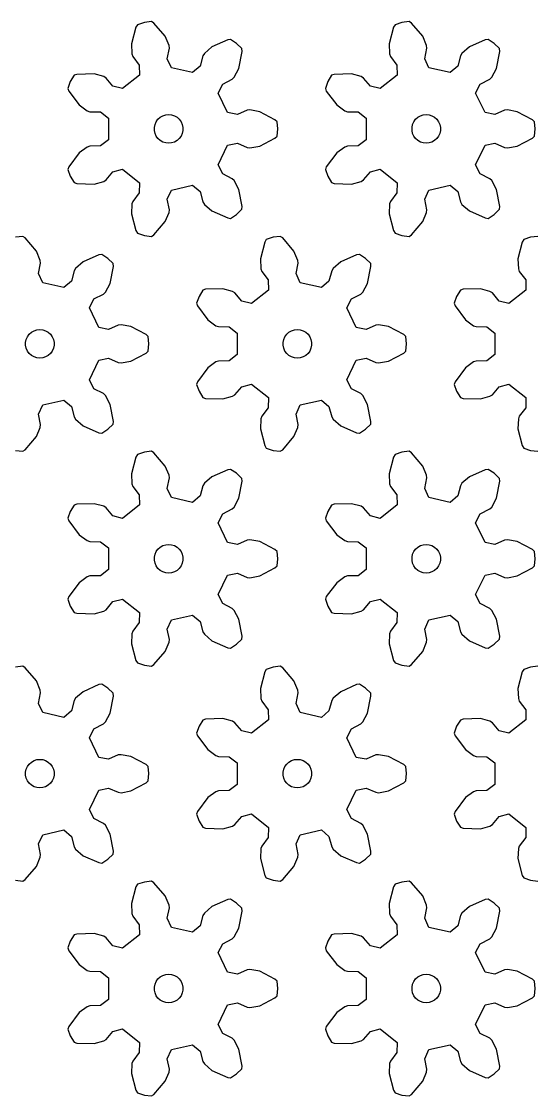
# Model space of a CAD drawing. Extents: x 0 to 211, y 0 to 225.
# Drawn here: x 62.8 to 116.9, y 112.8 to 225.5 of the extents above; entities that cross this region are included whole.
import ezdxf

# ---------------------------------------------------------------- set-up
doc = ezdxf.new("R2010")
doc.units = 0

msp = doc.modelspace()

# ---------------------------------------------------------------- linework, layer by layer
for p, q in [((76.42, 225.48), (75.67, 225.37)), ((76.68, 225.31), (76.42, 225.48)), ((103.47, 225.48), (102.72, 225.37)), ((103.73, 225.31), (103.47, 225.48)), ((74.78, 224.88), (74.33, 223.12)), ((74.94, 225.14), (74.78, 224.88)), ((75.67, 225.37), (74.94, 225.14)), ((77.85, 223.93), (76.68, 225.31)), ((101.83, 224.88), (101.38, 223.12)), ((102, 225.14), (101.83, 224.88)), ((102.72, 225.37), (102, 225.14)), ((104.9, 223.93), (103.73, 225.31)), ((74.33, 223.12), (74.37, 222.07)), ((78.26, 222.96), (77.85, 223.93)), ((84.42, 223.54), (82.77, 222.81)), ((84.73, 223.58), (84.42, 223.54)), ((85.36, 223.16), (84.73, 223.58)), ((85.91, 222.64), (85.36, 223.16)), ((101.38, 223.12), (101.42, 222.07)), ((105.31, 222.96), (104.9, 223.93)), ((111.47, 223.54), (109.82, 222.81)), ((111.78, 223.58), (111.47, 223.54)), ((112.41, 223.16), (111.78, 223.58)), ((112.96, 222.64), (112.41, 223.16)), ((74.37, 222.07), (74.47, 221.8)), ((78.08, 221.57), (78.3, 222.67)), ((78.3, 222.67), (78.26, 222.96)), ((81.97, 222.11), (81.82, 221.87)), ((82.77, 222.81), (81.97, 222.11)), ((85.59, 220.55), (85.94, 222.33)), ((85.94, 222.33), (85.91, 222.64)), ((101.42, 222.07), (101.52, 221.8)), ((105.13, 221.57), (105.35, 222.67)), ((105.35, 222.67), (105.31, 222.96)), ((109.02, 222.11), (108.87, 221.87)), ((109.82, 222.81), (109.02, 222.11)), ((112.64, 220.55), (112.99, 222.33)), ((112.99, 222.33), (112.96, 222.64)), ((74.47, 221.8), (75.14, 220.9)), ((75.14, 220.9), (75.17, 219.85)), ((78.51, 220.61), (78.08, 221.57)), ((81.82, 221.87), (81.54, 220.78)), ((101.52, 221.8), (102.19, 220.9)), ((102.19, 220.9), (102.22, 219.85)), ((105.56, 220.61), (105.13, 221.57)), ((108.87, 221.87), (108.59, 220.78)), ((68.28, 219.83), (67.89, 219.17)), ((68.57, 219.92), (68.28, 219.83)), ((70.38, 219.98), (68.57, 219.92)), ((71.4, 219.7), (70.38, 219.98)), ((75.17, 219.85), (73.39, 218.43)), ((80.73, 220.11), (78.51, 220.61)), ((81.54, 220.78), (80.73, 220.11)), ((85.09, 219.63), (85.59, 220.55)), ((95.33, 219.83), (94.94, 219.17)), ((95.62, 219.92), (95.33, 219.83)), ((97.43, 219.98), (95.62, 219.92)), ((98.45, 219.7), (97.43, 219.98)), ((102.22, 219.85), (100.44, 218.43)), ((107.78, 220.11), (105.56, 220.61)), ((108.59, 220.78), (107.78, 220.11)), ((112.15, 219.63), (112.64, 220.55)), ((67.89, 219.17), (67.63, 218.46)), ((71.64, 219.54), (71.4, 219.7)), ((72.37, 218.69), (71.64, 219.54)), ((73.39, 218.43), (72.37, 218.69)), ((83.41, 217.97), (83.9, 218.91)), ((83.9, 218.91), (84.89, 219.42)), ((84.89, 219.42), (85.09, 219.63)), ((94.94, 219.17), (94.68, 218.46)), ((98.69, 219.54), (98.45, 219.7)), ((99.42, 218.69), (98.69, 219.54)), ((100.44, 218.43), (99.42, 218.69)), ((110.46, 217.97), (110.95, 218.91)), ((110.95, 218.91), (111.94, 219.42)), ((111.94, 219.42), (112.15, 219.63)), ((67.63, 218.46), (67.73, 218.17)), ((67.73, 218.17), (68.82, 216.72)), ((84.4, 215.92), (83.41, 217.97)), ((94.68, 218.46), (94.78, 218.17)), ((94.78, 218.17), (95.87, 216.72)), ((111.45, 215.92), (110.46, 217.97)), ((68.82, 216.72), (69.67, 216.1)), ((95.87, 216.72), (96.72, 216.1)), ((69.67, 216.1), (69.94, 216.01)), ((69.94, 216.01), (71.06, 215.98)), ((71.06, 215.98), (71.9, 215.34)), ((71.9, 215.34), (71.9, 213.06)), ((77.1, 215.21), (77.34, 215.42)), ((77.34, 215.42), (77.61, 215.57)), ((77.61, 215.57), (77.91, 215.67)), ((77.91, 215.67), (78.22, 215.7)), ((78.22, 215.7), (78.53, 215.67)), ((78.53, 215.67), (78.83, 215.57)), ((78.83, 215.57), (79.1, 215.42)), ((79.1, 215.42), (79.33, 215.21)), ((85.44, 215.71), (84.4, 215.92)), ((86.46, 216.16), (85.44, 215.71)), ((86.75, 216.2), (86.46, 216.16)), ((87.78, 216.01), (86.75, 216.2)), ((89.39, 215.17), (87.78, 216.01)), ((96.72, 216.1), (96.99, 216.01)), ((96.99, 216.01), (98.11, 215.98)), ((98.11, 215.98), (98.95, 215.34)), ((98.95, 215.34), (98.95, 213.06)), ((104.15, 215.21), (104.39, 215.42)), ((104.39, 215.42), (104.66, 215.57)), ((104.66, 215.57), (104.96, 215.67)), ((104.96, 215.67), (105.27, 215.7)), ((105.27, 215.7), (105.58, 215.67)), ((105.58, 215.67), (105.88, 215.57)), ((105.88, 215.57), (106.15, 215.42)), ((106.15, 215.42), (106.38, 215.21)), ((112.49, 215.71), (111.45, 215.92)), ((113.51, 216.16), (112.49, 215.71)), ((113.8, 216.2), (113.51, 216.16)), ((114.83, 216.01), (113.8, 216.2)), ((116.44, 215.17), (114.83, 216.01)), ((76.73, 214.36), (76.79, 214.67)), ((76.73, 214.04), (76.73, 214.36)), ((76.79, 214.67), (76.92, 214.95)), ((76.92, 214.95), (77.1, 215.21)), ((79.33, 215.21), (79.52, 214.95)), ((79.52, 214.95), (79.64, 214.67)), ((79.64, 214.67), (79.71, 214.36)), ((79.71, 214.36), (79.71, 214.04)), ((89.61, 214.96), (89.39, 215.17)), ((89.68, 214.2), (89.61, 214.96)), ((89.61, 213.45), (89.68, 214.2)), ((103.78, 214.36), (103.84, 214.67)), ((103.78, 214.04), (103.78, 214.36)), ((103.84, 214.67), (103.97, 214.95)), ((103.97, 214.95), (104.15, 215.21)), ((106.38, 215.21), (106.57, 214.95)), ((106.57, 214.95), (106.69, 214.67)), ((106.69, 214.67), (106.76, 214.36)), ((106.76, 214.36), (106.76, 214.04)), ((116.66, 214.96), (116.44, 215.17)), ((116.73, 214.2), (116.66, 214.96)), ((116.66, 213.45), (116.73, 214.2)), ((71.9, 213.06), (71.06, 212.43)), ((76.79, 213.74), (76.73, 214.04)), ((76.92, 213.45), (76.79, 213.74)), ((77.1, 213.2), (76.92, 213.45)), ((77.34, 212.99), (77.1, 213.2)), ((77.61, 212.83), (77.34, 212.99)), ((79.1, 212.99), (78.83, 212.83)), ((79.33, 213.2), (79.1, 212.99)), ((79.52, 213.45), (79.33, 213.2)), ((79.64, 213.74), (79.52, 213.45)), ((79.71, 214.04), (79.64, 213.74)), ((87.78, 212.39), (89.39, 213.23)), ((89.39, 213.23), (89.61, 213.45)), ((98.95, 213.06), (98.11, 212.43)), ((103.84, 213.74), (103.78, 214.04)), ((103.97, 213.45), (103.84, 213.74)), ((104.15, 213.2), (103.97, 213.45)), ((104.39, 212.99), (104.15, 213.2)), ((104.66, 212.83), (104.39, 212.99)), ((106.15, 212.99), (105.88, 212.83)), ((106.38, 213.2), (106.15, 212.99)), ((106.57, 213.45), (106.38, 213.2)), ((106.69, 213.74), (106.57, 213.45)), ((106.76, 214.04), (106.69, 213.74)), ((114.83, 212.39), (116.44, 213.23)), ((116.44, 213.23), (116.66, 213.45)), ((69.67, 212.3), (68.82, 211.68)), ((69.94, 212.39), (69.67, 212.3)), ((71.06, 212.43), (69.94, 212.39)), ((77.91, 212.73), (77.61, 212.83)), ((78.22, 212.7), (77.91, 212.73)), ((78.53, 212.73), (78.22, 212.7)), ((78.83, 212.83), (78.53, 212.73)), ((83.41, 210.44), (84.4, 212.49)), ((84.4, 212.49), (85.44, 212.7)), ((85.44, 212.7), (86.46, 212.24)), ((86.46, 212.24), (86.75, 212.21)), ((86.75, 212.21), (87.78, 212.39)), ((96.72, 212.3), (95.87, 211.68)), ((96.99, 212.39), (96.72, 212.3)), ((98.11, 212.43), (96.99, 212.39)), ((104.96, 212.73), (104.66, 212.83)), ((105.27, 212.7), (104.96, 212.73)), ((105.58, 212.73), (105.27, 212.7)), ((105.88, 212.83), (105.58, 212.73)), ((110.46, 210.44), (111.45, 212.49)), ((111.45, 212.49), (112.49, 212.7)), ((112.49, 212.7), (113.51, 212.24)), ((113.51, 212.24), (113.8, 212.21)), ((113.8, 212.21), (114.83, 212.39)), ((68.82, 211.68), (67.73, 210.23)), ((95.87, 211.68), (94.78, 210.23)), ((67.73, 210.23), (67.63, 209.94)), ((67.63, 209.94), (67.89, 209.23)), ((71.64, 208.86), (72.37, 209.71)), ((72.37, 209.71), (73.39, 209.97)), ((73.39, 209.97), (75.17, 208.55)), ((83.9, 209.5), (83.41, 210.44)), ((94.78, 210.23), (94.68, 209.94)), ((94.68, 209.94), (94.94, 209.23)), ((98.69, 208.86), (99.42, 209.71)), ((99.42, 209.71), (100.44, 209.97)), ((100.44, 209.97), (102.22, 208.55)), ((110.95, 209.5), (110.46, 210.44)), ((67.89, 209.23), (68.28, 208.58)), ((68.28, 208.58), (68.57, 208.48)), ((68.57, 208.48), (70.38, 208.42)), ((70.38, 208.42), (71.4, 208.7)), ((71.4, 208.7), (71.64, 208.86)), ((75.17, 208.55), (75.14, 207.5)), ((84.89, 208.98), (83.9, 209.5)), ((85.09, 208.78), (84.89, 208.98)), ((85.59, 207.85), (85.09, 208.78)), ((94.94, 209.23), (95.33, 208.58)), ((95.33, 208.58), (95.62, 208.48)), ((95.62, 208.48), (97.43, 208.42)), ((97.43, 208.42), (98.45, 208.7)), ((98.45, 208.7), (98.69, 208.86)), ((102.22, 208.55), (102.19, 207.5)), ((111.94, 208.98), (110.95, 209.5)), ((112.15, 208.78), (111.94, 208.98)), ((112.64, 207.85), (112.15, 208.78)), ((75.14, 207.5), (74.47, 206.6)), ((78.08, 206.83), (78.51, 207.79)), ((78.51, 207.79), (80.73, 208.3)), ((80.73, 208.3), (81.54, 207.62)), ((81.54, 207.62), (81.82, 206.54)), ((85.94, 206.07), (85.59, 207.85)), ((102.19, 207.5), (101.52, 206.6)), ((105.13, 206.83), (105.56, 207.79)), ((105.56, 207.79), (107.78, 208.3)), ((107.78, 208.3), (108.59, 207.62)), ((108.59, 207.62), (108.87, 206.54)), ((112.99, 206.07), (112.64, 207.85)), ((74.37, 206.33), (74.33, 205.28)), ((74.47, 206.6), (74.37, 206.33)), ((78.3, 205.73), (78.08, 206.83)), ((81.82, 206.54), (81.97, 206.29)), ((81.97, 206.29), (82.77, 205.6)), ((101.42, 206.33), (101.38, 205.28)), ((101.52, 206.6), (101.42, 206.33)), ((105.35, 205.73), (105.13, 206.83)), ((108.87, 206.54), (109.02, 206.29)), ((109.02, 206.29), (109.82, 205.6)), ((74.33, 205.28), (74.78, 203.53)), ((77.85, 204.48), (78.26, 205.44)), ((78.26, 205.44), (78.3, 205.73)), ((82.77, 205.6), (84.42, 204.86)), ((84.73, 204.82), (85.36, 205.24)), ((85.36, 205.24), (85.91, 205.77)), ((85.91, 205.77), (85.94, 206.07)), ((101.38, 205.28), (101.83, 203.53)), ((104.9, 204.48), (105.31, 205.44)), ((105.31, 205.44), (105.35, 205.73)), ((109.82, 205.6), (111.47, 204.86)), ((111.78, 204.82), (112.41, 205.24)), ((112.41, 205.24), (112.96, 205.77)), ((112.96, 205.77), (112.99, 206.07)), ((76.68, 203.09), (77.85, 204.48)), ((84.42, 204.86), (84.73, 204.82)), ((103.73, 203.09), (104.9, 204.48)), ((111.47, 204.86), (111.78, 204.82)), ((62.89, 202.93), (62.14, 202.83)), ((63.15, 202.76), (62.89, 202.93)), ((74.78, 203.53), (74.94, 203.26)), ((74.94, 203.26), (75.67, 203.03)), ((75.67, 203.03), (76.42, 202.93)), ((76.42, 202.93), (76.68, 203.09)), ((89.94, 202.93), (89.19, 202.83)), ((90.2, 202.76), (89.94, 202.93)), ((101.83, 203.53), (102, 203.26)), ((102, 203.26), (102.72, 203.03)), ((102.72, 203.03), (103.47, 202.93)), ((103.47, 202.93), (103.73, 203.09)), ((116.99, 202.93), (116.24, 202.83)), ((64.33, 201.38), (63.15, 202.76)), ((88.31, 202.33), (87.85, 200.58)), ((88.47, 202.59), (88.31, 202.33)), ((89.19, 202.83), (88.47, 202.59)), ((91.38, 201.38), (90.2, 202.76)), ((115.36, 202.33), (114.9, 200.58)), ((115.52, 202.59), (115.36, 202.33)), ((116.24, 202.83), (115.52, 202.59)), ((64.74, 200.41), (64.33, 201.38)), ((70.9, 201), (69.24, 200.26)), ((71.2, 201.03), (70.9, 201)), ((71.84, 200.61), (71.2, 201.03)), ((72.39, 200.09), (71.84, 200.61)), ((91.79, 200.41), (91.38, 201.38)), ((97.95, 201), (96.29, 200.26)), ((98.25, 201.03), (97.95, 201)), ((98.89, 200.61), (98.25, 201.03)), ((99.44, 200.09), (98.89, 200.61)), ((64.55, 199.03), (64.77, 200.12)), ((64.77, 200.12), (64.74, 200.41)), ((68.45, 199.57), (68.3, 199.32)), ((69.24, 200.26), (68.45, 199.57)), ((72.07, 198), (72.42, 199.78)), ((72.42, 199.78), (72.39, 200.09)), ((87.85, 200.58), (87.9, 199.53)), ((87.9, 199.53), (88, 199.25)), ((91.6, 199.03), (91.82, 200.12)), ((91.82, 200.12), (91.79, 200.41)), ((95.5, 199.57), (95.35, 199.32)), ((96.29, 200.26), (95.5, 199.57)), ((99.12, 198), (99.47, 199.78)), ((99.47, 199.78), (99.44, 200.09)), ((114.9, 200.58), (114.95, 199.53)), ((114.95, 199.53), (115.05, 199.25)), ((64.99, 198.07), (64.55, 199.03)), ((68.3, 199.32), (68.01, 198.24)), ((88, 199.25), (88.67, 198.36)), ((88.67, 198.36), (88.69, 197.3)), ((92.04, 198.07), (91.6, 199.03)), ((95.35, 199.32), (95.06, 198.24)), ((115.05, 199.25), (115.72, 198.36)), ((115.72, 198.36), (115.74, 197.3)), ((67.21, 197.56), (64.99, 198.07)), ((68.01, 198.24), (67.21, 197.56)), ((71.57, 197.08), (72.07, 198)), ((81.81, 197.28), (81.42, 196.63)), ((82.1, 197.38), (81.81, 197.28)), ((83.91, 197.43), (82.1, 197.38)), ((84.92, 197.15), (83.91, 197.43)), ((88.69, 197.3), (86.91, 195.88)), ((94.26, 197.56), (92.04, 198.07)), ((95.06, 198.24), (94.26, 197.56)), ((98.62, 197.08), (99.12, 198)), ((108.86, 197.28), (108.47, 196.63)), ((109.15, 197.38), (108.86, 197.28)), ((110.96, 197.43), (109.15, 197.38)), ((111.97, 197.15), (110.96, 197.43)), ((115.74, 197.3), (113.96, 195.88)), ((69.89, 195.42), (70.37, 196.36)), ((70.37, 196.36), (71.36, 196.87)), ((71.36, 196.87), (71.57, 197.08)), ((81.42, 196.63), (81.15, 195.92)), ((85.17, 197), (84.92, 197.15)), ((85.89, 196.14), (85.17, 197)), ((86.91, 195.88), (85.89, 196.14)), ((96.94, 195.42), (97.42, 196.36)), ((97.42, 196.36), (98.41, 196.87)), ((98.41, 196.87), (98.62, 197.08)), ((108.47, 196.63), (108.2, 195.92)), ((112.22, 197), (111.97, 197.15)), ((112.94, 196.14), (112.22, 197)), ((113.96, 195.88), (112.94, 196.14)), ((70.88, 193.37), (69.89, 195.42)), ((81.15, 195.92), (81.25, 195.63)), ((81.25, 195.63), (82.34, 194.18)), ((97.93, 193.37), (96.94, 195.42)), ((108.2, 195.92), (108.3, 195.63)), ((108.3, 195.63), (109.39, 194.18)), ((82.34, 194.18), (83.19, 193.56)), ((109.39, 194.18), (110.24, 193.56)), ((63.58, 192.66), (63.81, 192.87)), ((63.81, 192.87), (64.08, 193.02)), ((64.08, 193.02), (64.38, 193.12)), ((64.38, 193.12), (64.69, 193.15)), ((64.69, 193.15), (65, 193.12)), ((65, 193.12), (65.3, 193.02)), ((65.3, 193.02), (65.57, 192.87)), ((65.57, 192.87), (65.81, 192.66)), ((71.91, 193.16), (70.88, 193.37)), ((72.93, 193.62), (71.91, 193.16)), ((73.22, 193.65), (72.93, 193.62)), ((74.26, 193.46), (73.22, 193.65)), ((75.86, 192.63), (74.26, 193.46)), ((83.19, 193.56), (83.47, 193.46)), ((83.47, 193.46), (84.58, 193.43)), ((84.58, 193.43), (85.43, 192.79)), ((85.43, 192.79), (85.43, 190.52)), ((90.63, 192.66), (90.86, 192.87)), ((90.86, 192.87), (91.13, 193.02)), ((91.13, 193.02), (91.43, 193.12)), ((91.43, 193.12), (91.74, 193.15)), ((91.74, 193.15), (92.05, 193.12)), ((92.05, 193.12), (92.35, 193.02)), ((92.35, 193.02), (92.62, 192.87)), ((92.62, 192.87), (92.86, 192.66)), ((98.96, 193.16), (97.93, 193.37)), ((99.98, 193.62), (98.96, 193.16)), ((100.27, 193.65), (99.98, 193.62)), ((101.31, 193.46), (100.27, 193.65)), ((102.91, 192.63), (101.31, 193.46)), ((110.24, 193.56), (110.52, 193.46)), ((110.52, 193.46), (111.64, 193.43)), ((111.64, 193.43), (112.48, 192.79)), ((112.48, 192.79), (112.48, 190.52)), ((63.2, 191.81), (63.27, 192.12)), ((63.2, 191.5), (63.2, 191.81)), ((63.27, 192.12), (63.39, 192.4)), ((63.39, 192.4), (63.58, 192.66)), ((65.81, 192.66), (65.99, 192.4)), ((65.99, 192.4), (66.12, 192.12)), ((66.12, 192.12), (66.18, 191.81)), ((66.18, 191.81), (66.18, 191.5)), ((76.08, 192.41), (75.86, 192.63)), ((76.15, 191.65), (76.08, 192.41)), ((76.08, 190.9), (76.15, 191.65)), ((90.25, 191.81), (90.32, 192.12)), ((90.25, 191.5), (90.25, 191.81)), ((90.32, 192.12), (90.44, 192.4)), ((90.44, 192.4), (90.63, 192.66)), ((92.86, 192.66), (93.04, 192.4)), ((93.04, 192.4), (93.17, 192.12)), ((93.17, 192.12), (93.23, 191.81)), ((93.23, 191.81), (93.23, 191.5)), ((103.13, 192.41), (102.91, 192.63)), ((103.2, 191.65), (103.13, 192.41)), ((103.13, 190.9), (103.2, 191.65)), ((63.27, 191.19), (63.2, 191.5)), ((63.39, 190.9), (63.27, 191.19)), ((63.58, 190.65), (63.39, 190.9)), ((63.81, 190.44), (63.58, 190.65)), ((65.81, 190.65), (65.57, 190.44)), ((65.99, 190.9), (65.81, 190.65)), ((66.12, 191.19), (65.99, 190.9)), ((66.18, 191.5), (66.12, 191.19)), ((74.26, 189.85), (75.86, 190.68)), ((75.86, 190.68), (76.08, 190.9)), ((85.43, 190.52), (84.58, 189.88)), ((90.32, 191.19), (90.25, 191.5)), ((90.44, 190.9), (90.32, 191.19)), ((90.63, 190.65), (90.44, 190.9)), ((90.86, 190.44), (90.63, 190.65)), ((92.86, 190.65), (92.62, 190.44)), ((93.04, 190.9), (92.86, 190.65)), ((93.17, 191.19), (93.04, 190.9)), ((93.23, 191.5), (93.17, 191.19)), ((101.31, 189.85), (102.91, 190.68)), ((102.91, 190.68), (103.13, 190.9)), ((112.48, 190.52), (111.64, 189.88)), ((64.08, 190.28), (63.81, 190.44)), ((64.38, 190.19), (64.08, 190.28)), ((64.69, 190.15), (64.38, 190.19)), ((65, 190.19), (64.69, 190.15)), ((65.3, 190.28), (65, 190.19)), ((65.57, 190.44), (65.3, 190.28)), ((69.89, 187.89), (70.88, 189.94)), ((70.88, 189.94), (71.91, 190.15)), ((71.91, 190.15), (72.93, 189.69)), ((72.93, 189.69), (73.22, 189.66)), ((73.22, 189.66), (74.26, 189.85)), ((83.19, 189.75), (82.34, 189.13)), ((83.47, 189.85), (83.19, 189.75)), ((84.58, 189.88), (83.47, 189.85)), ((91.13, 190.28), (90.86, 190.44)), ((91.43, 190.19), (91.13, 190.28)), ((91.74, 190.15), (91.43, 190.19)), ((92.05, 190.19), (91.74, 190.15)), ((92.35, 190.28), (92.05, 190.19)), ((92.62, 190.44), (92.35, 190.28)), ((96.94, 187.89), (97.93, 189.94)), ((97.93, 189.94), (98.96, 190.15)), ((98.96, 190.15), (99.98, 189.69)), ((99.98, 189.69), (100.27, 189.66)), ((100.27, 189.66), (101.31, 189.85)), ((110.24, 189.75), (109.39, 189.13)), ((110.52, 189.85), (110.24, 189.75)), ((111.64, 189.88), (110.52, 189.85)), ((82.34, 189.13), (81.25, 187.68)), ((109.39, 189.13), (108.3, 187.68)), ((70.37, 186.95), (69.89, 187.89)), ((81.25, 187.68), (81.15, 187.39)), ((81.15, 187.39), (81.42, 186.68)), ((85.17, 186.31), (85.89, 187.16)), ((85.89, 187.16), (86.91, 187.43)), ((86.91, 187.43), (88.69, 186.01)), ((97.42, 186.95), (96.94, 187.89)), ((108.3, 187.68), (108.2, 187.39)), ((108.2, 187.39), (108.47, 186.68)), ((112.22, 186.31), (112.94, 187.16)), ((112.94, 187.16), (113.96, 187.43)), ((113.96, 187.43), (115.74, 186.01)), ((71.36, 186.43), (70.37, 186.95)), ((71.57, 186.23), (71.36, 186.43)), ((72.07, 185.3), (71.57, 186.23)), ((81.42, 186.68), (81.81, 186.03)), ((81.81, 186.03), (82.1, 185.93)), ((83.91, 185.88), (84.92, 186.16)), ((84.92, 186.16), (85.17, 186.31)), ((88.69, 186.01), (88.67, 184.95)), ((98.41, 186.43), (97.42, 186.95)), ((98.62, 186.23), (98.41, 186.43)), ((99.12, 185.3), (98.62, 186.23)), ((108.47, 186.68), (108.86, 186.03)), ((108.86, 186.03), (109.15, 185.93)), ((110.96, 185.88), (111.97, 186.16)), ((111.97, 186.16), (112.22, 186.31)), ((115.74, 186.01), (115.72, 184.95)), ((64.55, 184.28), (64.99, 185.24)), ((64.99, 185.24), (67.21, 185.75)), ((67.21, 185.75), (68.01, 185.07)), ((68.01, 185.07), (68.3, 183.99)), ((72.42, 183.52), (72.07, 185.3)), ((82.1, 185.93), (83.91, 185.88)), ((88.67, 184.95), (88, 184.06)), ((91.6, 184.28), (92.04, 185.24)), ((92.04, 185.24), (94.26, 185.75)), ((94.26, 185.75), (95.06, 185.07)), ((95.06, 185.07), (95.35, 183.99)), ((99.47, 183.52), (99.12, 185.3)), ((109.15, 185.93), (110.96, 185.88)), ((115.72, 184.95), (115.05, 184.06)), ((64.77, 183.18), (64.55, 184.28)), ((68.3, 183.99), (68.45, 183.74)), ((68.45, 183.74), (69.24, 183.05)), ((87.9, 183.78), (87.85, 182.73)), ((88, 184.06), (87.9, 183.78)), ((91.82, 183.18), (91.6, 184.28)), ((95.35, 183.99), (95.5, 183.74)), ((95.5, 183.74), (96.29, 183.05)), ((114.95, 183.78), (114.9, 182.73)), ((115.05, 184.06), (114.95, 183.78)), ((64.33, 181.93), (64.74, 182.89)), ((64.74, 182.89), (64.77, 183.18)), ((69.24, 183.05), (70.9, 182.31)), ((71.2, 182.28), (71.84, 182.7)), ((71.84, 182.7), (72.39, 183.22)), ((72.39, 183.22), (72.42, 183.52)), ((87.85, 182.73), (88.31, 180.98)), ((91.38, 181.93), (91.79, 182.89)), ((91.79, 182.89), (91.82, 183.18)), ((96.29, 183.05), (97.95, 182.31)), ((98.25, 182.28), (98.89, 182.7)), ((98.89, 182.7), (99.44, 183.22)), ((99.44, 183.22), (99.47, 183.52)), ((114.9, 182.73), (115.36, 180.98)), ((63.15, 180.55), (64.33, 181.93)), ((70.9, 182.31), (71.2, 182.28)), ((90.2, 180.55), (91.38, 181.93)), ((97.95, 182.31), (98.25, 182.28)), ((62.14, 180.48), (62.89, 180.38)), ((62.89, 180.38), (63.15, 180.55)), ((76.42, 180.38), (75.67, 180.28)), ((76.68, 180.22), (76.42, 180.38)), ((88.31, 180.98), (88.47, 180.72)), ((88.47, 180.72), (89.19, 180.48)), ((89.19, 180.48), (89.94, 180.38)), ((89.94, 180.38), (90.2, 180.55)), ((103.47, 180.38), (102.72, 180.28)), ((103.73, 180.22), (103.47, 180.38)), ((115.36, 180.98), (115.52, 180.72)), ((115.52, 180.72), (116.24, 180.48)), ((116.24, 180.48), (116.99, 180.38)), ((74.78, 179.78), (74.33, 178.03)), ((74.94, 180.04), (74.78, 179.78)), ((75.67, 180.28), (74.94, 180.04)), ((77.85, 178.83), (76.68, 180.22)), ((101.83, 179.78), (101.38, 178.03)), ((102, 180.04), (101.83, 179.78)), ((102.72, 180.28), (102, 180.04)), ((104.9, 178.83), (103.73, 180.22)), ((78.26, 177.87), (77.85, 178.83)), ((84.42, 178.45), (82.77, 177.71)), ((84.73, 178.48), (84.42, 178.45)), ((85.36, 178.07), (84.73, 178.48)), ((85.91, 177.54), (85.36, 178.07)), ((105.31, 177.87), (104.9, 178.83)), ((111.47, 178.45), (109.82, 177.71)), ((111.78, 178.48), (111.47, 178.45)), ((112.41, 178.07), (111.78, 178.48)), ((112.96, 177.54), (112.41, 178.07)), ((74.33, 178.03), (74.37, 176.98)), ((74.37, 176.98), (74.47, 176.7)), ((78.08, 176.48), (78.3, 177.58)), ((78.3, 177.58), (78.26, 177.87)), ((81.97, 177.02), (81.82, 176.77)), ((82.77, 177.71), (81.97, 177.02)), ((85.59, 175.46), (85.94, 177.24)), ((85.94, 177.24), (85.91, 177.54)), ((101.38, 178.03), (101.42, 176.98)), ((101.42, 176.98), (101.52, 176.7)), ((105.13, 176.48), (105.35, 177.58)), ((105.35, 177.58), (105.31, 177.87)), ((109.02, 177.02), (108.87, 176.77)), ((109.82, 177.71), (109.02, 177.02)), ((112.64, 175.46), (112.99, 177.24)), ((112.99, 177.24), (112.96, 177.54)), ((74.47, 176.7), (75.14, 175.81)), ((75.14, 175.81), (75.17, 174.75)), ((78.51, 175.52), (78.08, 176.48)), ((81.82, 176.77), (81.54, 175.69)), ((101.52, 176.7), (102.19, 175.81)), ((102.19, 175.81), (102.22, 174.75)), ((105.56, 175.52), (105.13, 176.48)), ((108.87, 176.77), (108.59, 175.69)), ((68.28, 174.73), (67.89, 174.08)), ((68.57, 174.83), (68.28, 174.73)), ((70.38, 174.88), (68.57, 174.83)), ((71.4, 174.61), (70.38, 174.88)), ((75.17, 174.75), (73.39, 173.33)), ((80.73, 175.01), (78.51, 175.52)), ((81.54, 175.69), (80.73, 175.01)), ((85.09, 174.53), (85.59, 175.46)), ((95.33, 174.73), (94.94, 174.08)), ((95.62, 174.83), (95.33, 174.73)), ((97.43, 174.88), (95.62, 174.83)), ((98.45, 174.61), (97.43, 174.88)), ((102.22, 174.75), (100.44, 173.33)), ((107.78, 175.01), (105.56, 175.52)), ((108.59, 175.69), (107.78, 175.01)), ((112.15, 174.53), (112.64, 175.46)), ((67.89, 174.08), (67.63, 173.37)), ((71.64, 174.45), (71.4, 174.61)), ((72.37, 173.6), (71.64, 174.45)), ((73.39, 173.33), (72.37, 173.6)), ((83.41, 172.87), (83.9, 173.81)), ((83.9, 173.81), (84.89, 174.33)), ((84.89, 174.33), (85.09, 174.53)), ((94.94, 174.08), (94.68, 173.37)), ((98.69, 174.45), (98.45, 174.61)), ((99.42, 173.6), (98.69, 174.45)), ((100.44, 173.33), (99.42, 173.6)), ((110.46, 172.87), (110.95, 173.81)), ((110.95, 173.81), (111.94, 174.33)), ((111.94, 174.33), (112.15, 174.53)), ((67.63, 173.37), (67.73, 173.08)), ((67.73, 173.08), (68.82, 171.63)), ((84.4, 170.82), (83.41, 172.87)), ((94.68, 173.37), (94.78, 173.08)), ((94.78, 173.08), (95.87, 171.63)), ((111.45, 170.82), (110.46, 172.87)), ((68.82, 171.63), (69.67, 171.01)), ((95.87, 171.63), (96.72, 171.01)), ((69.67, 171.01), (69.94, 170.92)), ((69.94, 170.92), (71.06, 170.88)), ((71.06, 170.88), (71.9, 170.25)), ((71.9, 170.25), (71.9, 167.97)), ((77.1, 170.11), (77.34, 170.32)), ((77.34, 170.32), (77.61, 170.48)), ((77.61, 170.48), (77.91, 170.57)), ((77.91, 170.57), (78.22, 170.61)), ((78.22, 170.61), (78.53, 170.57)), ((78.53, 170.57), (78.83, 170.48)), ((78.83, 170.48), (79.1, 170.32)), ((79.1, 170.32), (79.33, 170.11)), ((85.44, 170.61), (84.4, 170.82)), ((86.46, 171.07), (85.44, 170.61)), ((86.75, 171.1), (86.46, 171.07)), ((87.78, 170.91), (86.75, 171.1)), ((89.39, 170.08), (87.78, 170.91)), ((96.72, 171.01), (96.99, 170.92)), ((96.99, 170.92), (98.11, 170.88)), ((98.11, 170.88), (98.95, 170.25)), ((98.95, 170.25), (98.95, 167.97)), ((104.15, 170.11), (104.39, 170.32)), ((104.39, 170.32), (104.66, 170.48)), ((104.66, 170.48), (104.96, 170.57)), ((104.96, 170.57), (105.27, 170.61)), ((105.27, 170.61), (105.58, 170.57)), ((105.58, 170.57), (105.88, 170.48)), ((105.88, 170.48), (106.15, 170.32)), ((106.15, 170.32), (106.38, 170.11)), ((112.49, 170.61), (111.45, 170.82)), ((113.51, 171.07), (112.49, 170.61)), ((113.8, 171.1), (113.51, 171.07)), ((114.83, 170.91), (113.8, 171.1)), ((116.44, 170.08), (114.83, 170.91)), ((76.73, 169.26), (76.79, 169.57)), ((76.73, 168.95), (76.73, 169.26)), ((76.79, 169.57), (76.92, 169.86)), ((76.92, 169.86), (77.1, 170.11)), ((79.33, 170.11), (79.52, 169.86)), ((79.52, 169.86), (79.64, 169.57)), ((79.64, 169.57), (79.71, 169.26)), ((79.71, 169.26), (79.71, 168.95)), ((89.61, 169.86), (89.39, 170.08)), ((89.68, 169.11), (89.61, 169.86)), ((89.61, 168.35), (89.68, 169.11)), ((103.78, 169.26), (103.84, 169.57)), ((103.78, 168.95), (103.78, 169.26)), ((103.84, 169.57), (103.97, 169.86)), ((103.97, 169.86), (104.15, 170.11)), ((106.38, 170.11), (106.57, 169.86)), ((106.57, 169.86), (106.69, 169.57)), ((106.69, 169.57), (106.76, 169.26)), ((106.76, 169.26), (106.76, 168.95)), ((116.66, 169.86), (116.44, 170.08)), ((116.73, 169.11), (116.66, 169.86)), ((116.66, 168.35), (116.73, 169.11)), ((71.9, 167.97), (71.06, 167.33)), ((76.79, 168.64), (76.73, 168.95)), ((76.92, 168.36), (76.79, 168.64)), ((77.1, 168.1), (76.92, 168.36)), ((77.34, 167.89), (77.1, 168.1)), ((79.33, 168.1), (79.1, 167.89)), ((79.52, 168.36), (79.33, 168.1)), ((79.64, 168.64), (79.52, 168.36)), ((79.71, 168.95), (79.64, 168.64)), ((87.78, 167.3), (89.39, 168.14)), ((89.39, 168.14), (89.61, 168.35)), ((98.95, 167.97), (98.11, 167.33)), ((103.84, 168.64), (103.78, 168.95)), ((103.97, 168.36), (103.84, 168.64)), ((104.15, 168.1), (103.97, 168.36)), ((104.39, 167.89), (104.15, 168.1)), ((106.38, 168.1), (106.15, 167.89)), ((106.57, 168.36), (106.38, 168.1)), ((106.69, 168.64), (106.57, 168.36)), ((106.76, 168.95), (106.69, 168.64)), ((114.83, 167.3), (116.44, 168.14)), ((116.44, 168.14), (116.66, 168.35)), ((69.67, 167.2), (68.82, 166.59)), ((69.94, 167.3), (69.67, 167.2)), ((71.06, 167.33), (69.94, 167.3)), ((77.61, 167.74), (77.34, 167.89)), ((77.91, 167.64), (77.61, 167.74)), ((78.22, 167.61), (77.91, 167.64)), ((78.53, 167.64), (78.22, 167.61)), ((78.83, 167.74), (78.53, 167.64)), ((79.1, 167.89), (78.83, 167.74)), ((83.41, 165.34), (84.4, 167.39)), ((84.4, 167.39), (85.44, 167.6)), ((85.44, 167.6), (86.46, 167.15)), ((86.46, 167.15), (86.75, 167.11)), ((86.75, 167.11), (87.78, 167.3)), ((96.72, 167.2), (95.87, 166.59)), ((96.99, 167.3), (96.72, 167.2)), ((98.11, 167.33), (96.99, 167.3)), ((104.66, 167.74), (104.39, 167.89)), ((104.96, 167.64), (104.66, 167.74)), ((105.27, 167.61), (104.96, 167.64)), ((105.58, 167.64), (105.27, 167.61)), ((105.88, 167.74), (105.58, 167.64)), ((106.15, 167.89), (105.88, 167.74)), ((110.46, 165.34), (111.45, 167.39)), ((111.45, 167.39), (112.49, 167.6)), ((112.49, 167.6), (113.51, 167.15)), ((113.51, 167.15), (113.8, 167.11)), ((113.8, 167.11), (114.83, 167.3)), ((68.82, 166.59), (67.73, 165.13)), ((95.87, 166.59), (94.78, 165.13)), ((67.73, 165.13), (67.63, 164.85)), ((67.63, 164.85), (67.89, 164.13)), ((71.64, 163.76), (72.37, 164.62)), ((72.37, 164.62), (73.39, 164.88)), ((73.39, 164.88), (75.17, 163.46)), ((83.9, 164.4), (83.41, 165.34)), ((94.78, 165.13), (94.68, 164.85)), ((94.68, 164.85), (94.94, 164.13)), ((98.69, 163.76), (99.42, 164.62)), ((99.42, 164.62), (100.44, 164.88)), ((100.44, 164.88), (102.22, 163.46)), ((110.95, 164.4), (110.46, 165.34)), ((67.89, 164.13), (68.28, 163.48)), ((68.28, 163.48), (68.57, 163.38)), ((70.38, 163.33), (71.4, 163.61)), ((71.4, 163.61), (71.64, 163.76)), ((75.17, 163.46), (75.14, 162.4)), ((84.89, 163.89), (83.9, 164.4)), ((85.09, 163.68), (84.89, 163.89)), ((85.59, 162.76), (85.09, 163.68)), ((94.94, 164.13), (95.33, 163.48)), ((95.33, 163.48), (95.62, 163.38)), ((97.43, 163.33), (98.45, 163.61)), ((98.45, 163.61), (98.69, 163.76)), ((102.22, 163.46), (102.19, 162.4)), ((111.94, 163.89), (110.95, 164.4)), ((112.15, 163.68), (111.94, 163.89)), ((112.64, 162.76), (112.15, 163.68)), ((68.57, 163.38), (70.38, 163.33)), ((75.14, 162.4), (74.47, 161.51)), ((78.08, 161.73), (78.51, 162.7)), ((78.51, 162.7), (80.73, 163.2)), ((80.73, 163.2), (81.54, 162.52)), ((81.54, 162.52), (81.82, 161.44)), ((85.94, 160.98), (85.59, 162.76)), ((95.62, 163.38), (97.43, 163.33)), ((102.19, 162.4), (101.52, 161.51)), ((105.13, 161.73), (105.56, 162.7)), ((105.56, 162.7), (107.78, 163.2)), ((107.78, 163.2), (108.59, 162.52)), ((108.59, 162.52), (108.87, 161.44)), ((112.99, 160.98), (112.64, 162.76)), ((74.37, 161.24), (74.33, 160.18)), ((74.47, 161.51), (74.37, 161.24)), ((78.3, 160.64), (78.08, 161.73)), ((81.82, 161.44), (81.97, 161.19)), ((81.97, 161.19), (82.77, 160.5)), ((101.42, 161.24), (101.38, 160.18)), ((101.52, 161.51), (101.42, 161.24)), ((105.35, 160.64), (105.13, 161.73)), ((108.87, 161.44), (109.02, 161.19)), ((109.02, 161.19), (109.82, 160.5)), ((74.33, 160.18), (74.78, 158.43)), ((77.85, 159.38), (78.26, 160.35)), ((78.26, 160.35), (78.3, 160.64)), ((82.77, 160.5), (84.42, 159.77)), ((84.73, 159.73), (85.36, 160.15)), ((85.36, 160.15), (85.91, 160.67)), ((85.91, 160.67), (85.94, 160.98)), ((101.38, 160.18), (101.83, 158.43)), ((104.9, 159.38), (105.31, 160.35)), ((105.31, 160.35), (105.35, 160.64)), ((109.82, 160.5), (111.47, 159.77)), ((111.78, 159.73), (112.41, 160.15)), ((112.41, 160.15), (112.96, 160.67)), ((112.96, 160.67), (112.99, 160.98)), ((76.68, 158), (77.85, 159.38)), ((84.42, 159.77), (84.73, 159.73)), ((103.73, 158), (104.9, 159.38)), ((111.47, 159.77), (111.78, 159.73)), ((62.89, 157.83), (62.14, 157.73)), ((63.15, 157.67), (62.89, 157.83)), ((74.78, 158.43), (74.94, 158.17)), ((74.94, 158.17), (75.67, 157.93)), ((75.67, 157.93), (76.42, 157.83)), ((76.42, 157.83), (76.68, 158)), ((89.94, 157.83), (89.19, 157.73)), ((90.2, 157.67), (89.94, 157.83)), ((101.83, 158.43), (102, 158.17)), ((102, 158.17), (102.72, 157.93)), ((102.72, 157.93), (103.47, 157.83)), ((103.47, 157.83), (103.73, 158)), ((116.99, 157.83), (116.24, 157.73)), ((64.33, 156.29), (63.15, 157.67)), ((88.31, 157.24), (87.85, 155.48)), ((88.47, 157.5), (88.31, 157.24)), ((89.19, 157.73), (88.47, 157.5)), ((91.38, 156.29), (90.2, 157.67)), ((115.36, 157.24), (114.9, 155.48)), ((115.52, 157.5), (115.36, 157.24)), ((116.24, 157.73), (115.52, 157.5)), ((64.74, 155.32), (64.33, 156.29)), ((70.9, 155.9), (69.24, 155.16)), ((71.2, 155.94), (70.9, 155.9)), ((71.84, 155.52), (71.2, 155.94)), ((72.39, 154.99), (71.84, 155.52)), ((91.79, 155.32), (91.38, 156.29)), ((97.95, 155.9), (96.29, 155.16)), ((98.25, 155.94), (97.95, 155.9)), ((98.89, 155.52), (98.25, 155.94)), ((99.44, 154.99), (98.89, 155.52)), ((64.55, 153.93), (64.77, 155.03)), ((64.77, 155.03), (64.74, 155.32)), ((68.45, 154.47), (68.3, 154.22)), ((69.24, 155.16), (68.45, 154.47)), ((72.07, 152.91), (72.42, 154.69)), ((72.42, 154.69), (72.39, 154.99)), ((87.85, 155.48), (87.9, 154.43)), ((87.9, 154.43), (88, 154.16)), ((91.6, 153.93), (91.82, 155.03)), ((91.82, 155.03), (91.79, 155.32)), ((95.5, 154.47), (95.35, 154.22)), ((96.29, 155.16), (95.5, 154.47)), ((99.12, 152.91), (99.47, 154.69)), ((99.47, 154.69), (99.44, 154.99)), ((114.9, 155.48), (114.95, 154.43)), ((114.95, 154.43), (115.05, 154.16)), ((64.99, 152.97), (64.55, 153.93)), ((68.3, 154.22), (68.01, 153.14)), ((88, 154.16), (88.67, 153.26)), ((88.67, 153.26), (88.69, 152.21)), ((92.04, 152.97), (91.6, 153.93)), ((95.35, 154.22), (95.06, 153.14)), ((115.05, 154.16), (115.72, 153.26)), ((115.72, 153.26), (115.74, 152.21)), ((67.21, 152.46), (64.99, 152.97)), ((68.01, 153.14), (67.21, 152.46)), ((71.57, 151.98), (72.07, 152.91)), ((81.81, 152.18), (81.42, 151.53)), ((82.1, 152.28), (81.81, 152.18)), ((83.91, 152.34), (82.1, 152.28)), ((84.92, 152.06), (83.91, 152.34)), ((88.69, 152.21), (86.91, 150.79)), ((94.26, 152.46), (92.04, 152.97)), ((95.06, 153.14), (94.26, 152.46)), ((98.62, 151.98), (99.12, 152.91)), ((108.86, 152.18), (108.47, 151.53)), ((109.15, 152.28), (108.86, 152.18)), ((110.96, 152.34), (109.15, 152.28)), ((111.97, 152.06), (110.96, 152.34)), ((115.74, 152.21), (113.96, 150.79)), ((69.89, 150.33), (70.37, 151.26)), ((70.37, 151.26), (71.36, 151.78)), ((71.36, 151.78), (71.57, 151.98)), ((81.42, 151.53), (81.15, 150.82)), ((85.17, 151.9), (84.92, 152.06)), ((85.89, 151.05), (85.17, 151.9)), ((86.91, 150.79), (85.89, 151.05)), ((96.94, 150.33), (97.42, 151.26)), ((97.42, 151.26), (98.41, 151.78)), ((98.41, 151.78), (98.62, 151.98)), ((108.47, 151.53), (108.2, 150.82)), ((112.22, 151.9), (111.97, 152.06)), ((112.94, 151.05), (112.22, 151.9)), ((113.96, 150.79), (112.94, 151.05)), ((70.88, 148.27), (69.89, 150.33)), ((81.15, 150.82), (81.25, 150.53)), ((81.25, 150.53), (82.34, 149.08)), ((97.93, 148.27), (96.94, 150.33)), ((108.2, 150.82), (108.3, 150.53)), ((108.3, 150.53), (109.39, 149.08)), ((82.34, 149.08), (83.19, 148.46)), ((109.39, 149.08), (110.24, 148.46)), ((63.58, 147.56), (63.81, 147.77)), ((63.81, 147.77), (64.08, 147.93)), ((64.08, 147.93), (64.38, 148.03)), ((64.38, 148.03), (64.69, 148.06)), ((64.69, 148.06), (65, 148.03)), ((65, 148.03), (65.3, 147.93)), ((65.3, 147.93), (65.57, 147.77)), ((65.57, 147.77), (65.81, 147.56)), ((71.91, 148.07), (70.88, 148.27)), ((72.93, 148.52), (71.91, 148.07)), ((73.22, 148.55), (72.93, 148.52)), ((74.26, 148.37), (73.22, 148.55)), ((75.86, 147.53), (74.26, 148.37)), ((83.19, 148.46), (83.47, 148.37)), ((83.47, 148.37), (84.58, 148.33)), ((84.58, 148.33), (85.43, 147.7)), ((85.43, 147.7), (85.43, 145.42)), ((90.63, 147.56), (90.86, 147.77)), ((90.86, 147.77), (91.13, 147.93)), ((91.13, 147.93), (91.43, 148.03)), ((91.43, 148.03), (91.74, 148.06)), ((91.74, 148.06), (92.05, 148.03)), ((92.05, 148.03), (92.35, 147.93)), ((92.35, 147.93), (92.62, 147.77)), ((92.62, 147.77), (92.86, 147.56)), ((98.96, 148.07), (97.93, 148.27)), ((99.98, 148.52), (98.96, 148.07)), ((100.27, 148.55), (99.98, 148.52)), ((101.31, 148.37), (100.27, 148.55)), ((102.91, 147.53), (101.31, 148.37)), ((110.24, 148.46), (110.52, 148.37)), ((110.52, 148.37), (111.64, 148.33)), ((111.64, 148.33), (112.48, 147.7)), ((112.48, 147.7), (112.48, 145.42)), ((63.2, 146.72), (63.27, 147.02)), ((63.2, 146.4), (63.2, 146.72)), ((63.27, 147.02), (63.39, 147.31)), ((63.39, 147.31), (63.58, 147.56)), ((65.81, 147.56), (65.99, 147.31)), ((65.99, 147.31), (66.12, 147.02)), ((66.12, 147.02), (66.18, 146.72)), ((66.18, 146.72), (66.18, 146.4)), ((76.08, 147.32), (75.86, 147.53)), ((76.15, 146.56), (76.08, 147.32)), ((76.08, 145.8), (76.15, 146.56)), ((90.25, 146.72), (90.32, 147.02)), ((90.25, 146.4), (90.25, 146.72)), ((90.32, 147.02), (90.44, 147.31)), ((90.44, 147.31), (90.63, 147.56)), ((92.86, 147.56), (93.04, 147.31)), ((93.04, 147.31), (93.17, 147.02)), ((93.17, 147.02), (93.23, 146.72)), ((93.23, 146.72), (93.23, 146.4)), ((103.13, 147.32), (102.91, 147.53)), ((103.2, 146.56), (103.13, 147.32)), ((103.13, 145.8), (103.2, 146.56)), ((63.27, 146.1), (63.2, 146.4)), ((63.39, 145.81), (63.27, 146.1)), ((63.58, 145.56), (63.39, 145.81)), ((63.81, 145.35), (63.58, 145.56)), ((65.81, 145.56), (65.57, 145.35)), ((65.99, 145.81), (65.81, 145.56)), ((66.12, 146.1), (65.99, 145.81)), ((66.18, 146.4), (66.12, 146.1)), ((74.26, 144.75), (75.86, 145.59)), ((75.86, 145.59), (76.08, 145.8)), ((85.43, 145.42), (84.58, 144.78)), ((90.32, 146.1), (90.25, 146.4)), ((90.44, 145.81), (90.32, 146.1)), ((90.63, 145.56), (90.44, 145.81)), ((90.86, 145.35), (90.63, 145.56)), ((92.86, 145.56), (92.62, 145.35)), ((93.04, 145.81), (92.86, 145.56)), ((93.17, 146.1), (93.04, 145.81)), ((93.23, 146.4), (93.17, 146.1)), ((101.31, 144.75), (102.91, 145.59)), ((102.91, 145.59), (103.13, 145.8)), ((112.48, 145.42), (111.64, 144.78)), ((64.08, 145.19), (63.81, 145.35)), ((64.38, 145.09), (64.08, 145.19)), ((64.69, 145.06), (64.38, 145.09)), ((65, 145.09), (64.69, 145.06)), ((65.3, 145.19), (65, 145.09)), ((65.57, 145.35), (65.3, 145.19)), ((69.89, 142.79), (70.88, 144.84)), ((70.88, 144.84), (71.91, 145.05)), ((71.91, 145.05), (72.93, 144.6)), ((72.93, 144.6), (73.22, 144.56)), ((73.22, 144.56), (74.26, 144.75)), ((83.19, 144.66), (82.34, 144.04)), ((83.47, 144.75), (83.19, 144.66)), ((84.58, 144.78), (83.47, 144.75)), ((91.13, 145.19), (90.86, 145.35)), ((91.43, 145.09), (91.13, 145.19)), ((91.74, 145.06), (91.43, 145.09)), ((92.05, 145.09), (91.74, 145.06)), ((92.35, 145.19), (92.05, 145.09)), ((92.62, 145.35), (92.35, 145.19)), ((96.94, 142.79), (97.93, 144.84)), ((97.93, 144.84), (98.96, 145.05)), ((98.96, 145.05), (99.98, 144.6)), ((99.98, 144.6), (100.27, 144.56)), ((100.27, 144.56), (101.31, 144.75)), ((110.24, 144.66), (109.39, 144.04)), ((110.52, 144.75), (110.24, 144.66)), ((111.64, 144.78), (110.52, 144.75)), ((82.34, 144.04), (81.25, 142.59)), ((109.39, 144.04), (108.3, 142.59)), ((70.37, 141.85), (69.89, 142.79)), ((81.25, 142.59), (81.15, 142.3)), ((81.15, 142.3), (81.42, 141.59)), ((85.17, 141.22), (85.89, 142.07)), ((85.89, 142.07), (86.91, 142.33)), ((86.91, 142.33), (88.69, 140.91)), ((97.42, 141.85), (96.94, 142.79)), ((108.3, 142.59), (108.2, 142.3)), ((108.2, 142.3), (108.47, 141.59)), ((112.22, 141.22), (112.94, 142.07)), ((112.94, 142.07), (113.96, 142.33)), ((113.96, 142.33), (115.74, 140.91)), ((71.36, 141.34), (70.37, 141.85)), ((71.57, 141.14), (71.36, 141.34)), ((72.07, 140.21), (71.57, 141.14)), ((81.42, 141.59), (81.81, 140.94)), ((81.81, 140.94), (82.1, 140.84)), ((83.91, 140.78), (84.92, 141.06)), ((84.92, 141.06), (85.17, 141.22)), ((88.69, 140.91), (88.67, 139.86)), ((98.41, 141.34), (97.42, 141.85)), ((98.62, 141.14), (98.41, 141.34)), ((99.12, 140.21), (98.62, 141.14)), ((108.47, 141.59), (108.86, 140.94)), ((108.86, 140.94), (109.15, 140.84)), ((110.96, 140.78), (111.97, 141.06)), ((111.97, 141.06), (112.22, 141.22)), ((115.74, 140.91), (115.72, 139.86)), ((64.55, 139.19), (64.99, 140.15)), ((64.99, 140.15), (67.21, 140.65)), ((67.21, 140.65), (68.01, 139.98)), ((68.01, 139.98), (68.3, 138.89)), ((72.42, 138.43), (72.07, 140.21)), ((82.1, 140.84), (83.91, 140.78)), ((88.67, 139.86), (88, 138.96)), ((91.6, 139.19), (92.04, 140.15)), ((92.04, 140.15), (94.26, 140.65)), ((94.26, 140.65), (95.06, 139.98)), ((95.06, 139.98), (95.35, 138.89)), ((99.47, 138.43), (99.12, 140.21)), ((109.15, 140.84), (110.96, 140.78)), ((115.72, 139.86), (115.05, 138.96)), ((64.77, 138.09), (64.55, 139.19)), ((68.3, 138.89), (68.45, 138.65)), ((68.45, 138.65), (69.24, 137.95)), ((87.9, 138.69), (87.85, 137.64)), ((88, 138.96), (87.9, 138.69)), ((91.82, 138.09), (91.6, 139.19)), ((95.35, 138.89), (95.5, 138.65)), ((95.5, 138.65), (96.29, 137.95)), ((114.95, 138.69), (114.9, 137.64)), ((115.05, 138.96), (114.95, 138.69)), ((64.33, 136.83), (64.74, 137.8)), ((64.74, 137.8), (64.77, 138.09)), ((69.24, 137.95), (70.9, 137.22)), ((71.2, 137.18), (71.84, 137.6)), ((71.84, 137.6), (72.39, 138.12)), ((72.39, 138.12), (72.42, 138.43)), ((87.85, 137.64), (88.31, 135.88)), ((91.38, 136.83), (91.79, 137.8)), ((91.79, 137.8), (91.82, 138.09)), ((96.29, 137.95), (97.95, 137.22)), ((98.25, 137.18), (98.89, 137.6)), ((98.89, 137.6), (99.44, 138.12)), ((99.44, 138.12), (99.47, 138.43)), ((114.9, 137.64), (115.36, 135.88)), ((63.15, 135.45), (64.33, 136.83)), ((70.9, 137.22), (71.2, 137.18)), ((90.2, 135.45), (91.38, 136.83)), ((97.95, 137.22), (98.25, 137.18)), ((62.14, 135.39), (62.89, 135.29)), ((62.89, 135.29), (63.15, 135.45)), ((76.42, 135.29), (75.67, 135.18)), ((76.68, 135.12), (76.42, 135.29)), ((88.31, 135.88), (88.47, 135.62)), ((88.47, 135.62), (89.19, 135.39)), ((89.19, 135.39), (89.94, 135.29)), ((89.94, 135.29), (90.2, 135.45)), ((103.47, 135.29), (102.72, 135.18)), ((103.73, 135.12), (103.47, 135.29)), ((115.36, 135.88), (115.52, 135.62)), ((115.52, 135.62), (116.24, 135.39)), ((116.24, 135.39), (116.99, 135.29)), ((74.78, 134.69), (74.33, 132.93)), ((74.94, 134.95), (74.78, 134.69)), ((75.67, 135.18), (74.94, 134.95)), ((77.85, 133.74), (76.68, 135.12)), ((101.83, 134.69), (101.38, 132.93)), ((102, 134.95), (101.83, 134.69)), ((102.72, 135.18), (102, 134.95)), ((104.9, 133.74), (103.73, 135.12)), ((78.26, 132.77), (77.85, 133.74)), ((84.42, 133.35), (82.77, 132.62)), ((84.73, 133.39), (84.42, 133.35)), ((85.36, 132.97), (84.73, 133.39)), ((85.91, 132.45), (85.36, 132.97)), ((105.31, 132.77), (104.9, 133.74)), ((111.47, 133.35), (109.82, 132.62)), ((111.78, 133.39), (111.47, 133.35)), ((112.41, 132.97), (111.78, 133.39)), ((112.96, 132.45), (112.41, 132.97)), ((74.33, 132.93), (74.37, 131.88)), ((74.37, 131.88), (74.47, 131.61)), ((78.08, 131.38), (78.3, 132.48)), ((78.3, 132.48), (78.26, 132.77)), ((81.97, 131.92), (81.82, 131.68)), ((82.77, 132.62), (81.97, 131.92)), ((85.59, 130.36), (85.94, 132.14)), ((85.94, 132.14), (85.91, 132.45)), ((101.38, 132.93), (101.42, 131.88)), ((101.42, 131.88), (101.52, 131.61)), ((105.13, 131.38), (105.35, 132.48)), ((105.35, 132.48), (105.31, 132.77)), ((109.02, 131.92), (108.87, 131.68)), ((109.82, 132.62), (109.02, 131.92)), ((112.64, 130.36), (112.99, 132.14)), ((112.99, 132.14), (112.96, 132.45)), ((74.47, 131.61), (75.14, 130.71)), ((78.51, 130.42), (78.08, 131.38)), ((81.82, 131.68), (81.54, 130.59)), ((101.52, 131.61), (102.19, 130.71)), ((105.56, 130.42), (105.13, 131.38)), ((108.87, 131.68), (108.59, 130.59)), ((68.28, 129.64), (67.89, 128.98)), ((68.57, 129.73), (68.28, 129.64)), ((70.38, 129.79), (68.57, 129.73)), ((71.4, 129.51), (70.38, 129.79)), ((75.17, 129.66), (73.39, 128.24)), ((75.14, 130.71), (75.17, 129.66)), ((80.73, 129.92), (78.51, 130.42)), ((81.54, 130.59), (80.73, 129.92)), ((85.09, 129.44), (85.59, 130.36)), ((95.33, 129.64), (94.94, 128.98)), ((95.62, 129.73), (95.33, 129.64)), ((97.43, 129.79), (95.62, 129.73)), ((98.45, 129.51), (97.43, 129.79)), ((102.22, 129.66), (100.44, 128.24)), ((102.19, 130.71), (102.22, 129.66)), ((107.78, 129.92), (105.56, 130.42)), ((108.59, 130.59), (107.78, 129.92)), ((112.15, 129.44), (112.64, 130.36)), ((67.89, 128.98), (67.63, 128.27)), ((71.64, 129.35), (71.4, 129.51)), ((72.37, 128.5), (71.64, 129.35)), ((73.39, 128.24), (72.37, 128.5)), ((83.41, 127.78), (83.9, 128.72)), ((83.9, 128.72), (84.89, 129.23)), ((84.89, 129.23), (85.09, 129.44)), ((94.94, 128.98), (94.68, 128.27)), ((98.69, 129.35), (98.45, 129.51)), ((99.42, 128.5), (98.69, 129.35)), ((100.44, 128.24), (99.42, 128.5)), ((110.46, 127.78), (110.95, 128.72)), ((110.95, 128.72), (111.94, 129.23)), ((111.94, 129.23), (112.15, 129.44)), ((67.63, 128.27), (67.73, 127.98)), ((67.73, 127.98), (68.82, 126.53)), ((84.4, 125.73), (83.41, 127.78)), ((94.68, 128.27), (94.78, 127.98)), ((94.78, 127.98), (95.87, 126.53)), ((111.45, 125.73), (110.46, 127.78)), ((68.82, 126.53), (69.67, 125.91)), ((95.87, 126.53), (96.72, 125.91)), ((69.67, 125.91), (69.94, 125.82)), ((69.94, 125.82), (71.06, 125.79)), ((71.06, 125.79), (71.9, 125.15)), ((71.9, 125.15), (71.9, 122.87)), ((77.1, 125.02), (77.34, 125.23)), ((77.34, 125.23), (77.61, 125.38)), ((77.61, 125.38), (77.91, 125.48)), ((77.91, 125.48), (78.22, 125.51)), ((78.22, 125.51), (78.53, 125.48)), ((78.53, 125.48), (78.83, 125.38)), ((78.83, 125.38), (79.1, 125.23)), ((79.1, 125.23), (79.33, 125.02)), ((85.44, 125.52), (84.4, 125.73)), ((86.46, 125.97), (85.44, 125.52)), ((86.75, 126.01), (86.46, 125.97)), ((87.78, 125.82), (86.75, 126.01)), ((89.39, 124.98), (87.78, 125.82)), ((96.72, 125.91), (96.99, 125.82)), ((96.99, 125.82), (98.11, 125.79)), ((98.11, 125.79), (98.95, 125.15)), ((98.95, 125.15), (98.95, 122.87)), ((104.15, 125.02), (104.39, 125.23)), ((104.39, 125.23), (104.66, 125.38)), ((104.66, 125.38), (104.96, 125.48)), ((104.96, 125.48), (105.27, 125.51)), ((105.27, 125.51), (105.58, 125.48)), ((105.58, 125.48), (105.88, 125.38)), ((105.88, 125.38), (106.15, 125.23)), ((106.15, 125.23), (106.38, 125.02)), ((112.49, 125.52), (111.45, 125.73)), ((113.51, 125.97), (112.49, 125.52)), ((113.8, 126.01), (113.51, 125.97)), ((114.83, 125.82), (113.8, 126.01)), ((116.44, 124.98), (114.83, 125.82)), ((76.73, 124.17), (76.79, 124.48)), ((76.73, 123.85), (76.73, 124.17)), ((76.79, 124.48), (76.92, 124.76)), ((76.92, 124.76), (77.1, 125.02)), ((79.33, 125.02), (79.52, 124.76)), ((79.52, 124.76), (79.64, 124.48)), ((79.64, 124.48), (79.71, 124.17)), ((79.71, 124.17), (79.71, 123.85)), ((89.61, 124.77), (89.39, 124.98)), ((89.68, 124.01), (89.61, 124.77)), ((89.61, 123.26), (89.68, 124.01)), ((103.78, 124.17), (103.84, 124.48)), ((103.78, 123.85), (103.78, 124.17)), ((103.84, 124.48), (103.97, 124.76)), ((103.97, 124.76), (104.15, 125.02)), ((106.38, 125.02), (106.57, 124.76)), ((106.57, 124.76), (106.69, 124.48)), ((106.69, 124.48), (106.76, 124.17)), ((106.76, 124.17), (106.76, 123.85)), ((116.66, 124.77), (116.44, 124.98)), ((116.73, 124.01), (116.66, 124.77)), ((116.66, 123.26), (116.73, 124.01)), ((71.9, 122.87), (71.06, 122.24)), ((76.79, 123.55), (76.73, 123.85)), ((76.92, 123.26), (76.79, 123.55)), ((77.1, 123.01), (76.92, 123.26)), ((77.34, 122.8), (77.1, 123.01)), ((79.33, 123.01), (79.1, 122.8)), ((79.52, 123.26), (79.33, 123.01)), ((79.64, 123.55), (79.52, 123.26)), ((79.71, 123.85), (79.64, 123.55)), ((87.78, 122.2), (89.39, 123.04)), ((89.39, 123.04), (89.61, 123.26)), ((98.95, 122.87), (98.11, 122.24)), ((103.84, 123.55), (103.78, 123.85)), ((103.97, 123.26), (103.84, 123.55)), ((104.15, 123.01), (103.97, 123.26)), ((104.39, 122.8), (104.15, 123.01)), ((106.38, 123.01), (106.15, 122.8)), ((106.57, 123.26), (106.38, 123.01)), ((106.69, 123.55), (106.57, 123.26)), ((106.76, 123.85), (106.69, 123.55)), ((114.83, 122.2), (116.44, 123.04)), ((116.44, 123.04), (116.66, 123.26)), ((69.67, 122.11), (68.82, 121.49)), ((69.94, 122.2), (69.67, 122.11)), ((71.06, 122.24), (69.94, 122.2)), ((77.61, 122.64), (77.34, 122.8)), ((77.91, 122.54), (77.61, 122.64)), ((78.22, 122.51), (77.91, 122.54)), ((78.53, 122.54), (78.22, 122.51)), ((78.83, 122.64), (78.53, 122.54)), ((79.1, 122.8), (78.83, 122.64)), ((83.41, 120.25), (84.4, 122.3)), ((84.4, 122.3), (85.44, 122.5)), ((85.44, 122.5), (86.46, 122.05)), ((86.46, 122.05), (86.75, 122.02)), ((86.75, 122.02), (87.78, 122.2)), ((96.72, 122.11), (95.87, 121.49)), ((96.99, 122.2), (96.72, 122.11)), ((98.11, 122.24), (96.99, 122.2)), ((104.66, 122.64), (104.39, 122.8)), ((104.96, 122.54), (104.66, 122.64)), ((105.27, 122.51), (104.96, 122.54)), ((105.58, 122.54), (105.27, 122.51)), ((105.88, 122.64), (105.58, 122.54)), ((106.15, 122.8), (105.88, 122.64)), ((110.46, 120.25), (111.45, 122.3)), ((111.45, 122.3), (112.49, 122.5)), ((112.49, 122.5), (113.51, 122.05)), ((113.51, 122.05), (113.8, 122.02)), ((113.8, 122.02), (114.83, 122.2)), ((68.82, 121.49), (67.73, 120.04)), ((95.87, 121.49), (94.78, 120.04)), ((67.73, 120.04), (67.63, 119.75)), ((67.63, 119.75), (67.89, 119.04)), ((71.64, 118.67), (72.37, 119.52)), ((72.37, 119.52), (73.39, 119.78)), ((73.39, 119.78), (75.17, 118.36)), ((83.9, 119.31), (83.41, 120.25)), ((94.78, 120.04), (94.68, 119.75)), ((94.68, 119.75), (94.94, 119.04)), ((98.69, 118.67), (99.42, 119.52)), ((99.42, 119.52), (100.44, 119.78)), ((100.44, 119.78), (102.22, 118.36)), ((110.95, 119.31), (110.46, 120.25)), ((67.89, 119.04), (68.28, 118.39)), ((68.28, 118.39), (68.57, 118.29)), ((70.38, 118.23), (71.4, 118.51)), ((71.4, 118.51), (71.64, 118.67)), ((75.17, 118.36), (75.14, 117.31)), ((84.89, 118.79), (83.9, 119.31)), ((85.09, 118.59), (84.89, 118.79)), ((85.59, 117.66), (85.09, 118.59)), ((94.94, 119.04), (95.33, 118.39)), ((95.33, 118.39), (95.62, 118.29)), ((97.43, 118.23), (98.45, 118.51)), ((98.45, 118.51), (98.69, 118.67)), ((102.22, 118.36), (102.19, 117.31)), ((111.94, 118.79), (110.95, 119.31)), ((112.15, 118.59), (111.94, 118.79)), ((112.64, 117.66), (112.15, 118.59)), ((68.57, 118.29), (70.38, 118.23)), ((75.14, 117.31), (74.47, 116.41)), ((78.08, 116.64), (78.51, 117.6)), ((78.51, 117.6), (80.73, 118.11)), ((80.73, 118.11), (81.54, 117.43)), ((81.54, 117.43), (81.82, 116.35)), ((85.94, 115.88), (85.59, 117.66)), ((95.62, 118.29), (97.43, 118.23)), ((102.19, 117.31), (101.52, 116.41)), ((105.13, 116.64), (105.56, 117.6)), ((105.56, 117.6), (107.78, 118.11)), ((107.78, 118.11), (108.59, 117.43)), ((108.59, 117.43), (108.87, 116.35)), ((112.99, 115.88), (112.64, 117.66)), ((74.37, 116.14), (74.33, 115.09)), ((74.47, 116.41), (74.37, 116.14)), ((78.3, 115.54), (78.08, 116.64)), ((81.82, 116.35), (81.97, 116.1)), ((81.97, 116.1), (82.77, 115.41)), ((101.42, 116.14), (101.38, 115.09)), ((101.52, 116.41), (101.42, 116.14)), ((105.35, 115.54), (105.13, 116.64)), ((108.87, 116.35), (109.02, 116.1)), ((109.02, 116.1), (109.82, 115.41)), ((74.33, 115.09), (74.78, 113.34)), ((77.85, 114.29), (78.26, 115.25)), ((78.26, 115.25), (78.3, 115.54)), ((82.77, 115.41), (84.42, 114.67)), ((84.73, 114.63), (85.36, 115.05)), ((85.36, 115.05), (85.91, 115.58)), ((85.91, 115.58), (85.94, 115.88)), ((101.38, 115.09), (101.83, 113.34)), ((104.9, 114.29), (105.31, 115.25)), ((105.31, 115.25), (105.35, 115.54)), ((109.82, 115.41), (111.47, 114.67)), ((111.78, 114.63), (112.41, 115.05)), ((112.41, 115.05), (112.96, 115.58)), ((112.96, 115.58), (112.99, 115.88)), ((76.68, 112.9), (77.85, 114.29)), ((84.42, 114.67), (84.73, 114.63)), ((103.73, 112.9), (104.9, 114.29)), ((111.47, 114.67), (111.78, 114.63)), ((74.78, 113.34), (74.94, 113.07)), ((74.94, 113.07), (75.67, 112.84)), ((75.67, 112.84), (76.42, 112.74)), ((76.42, 112.74), (76.68, 112.9)), ((101.83, 113.34), (102, 113.07)), ((102, 113.07), (102.72, 112.84)), ((102.72, 112.84), (103.47, 112.74)), ((103.47, 112.74), (103.73, 112.9))]:
    msp.add_line(p, q)

doc.saveas('drawing.dxf')
